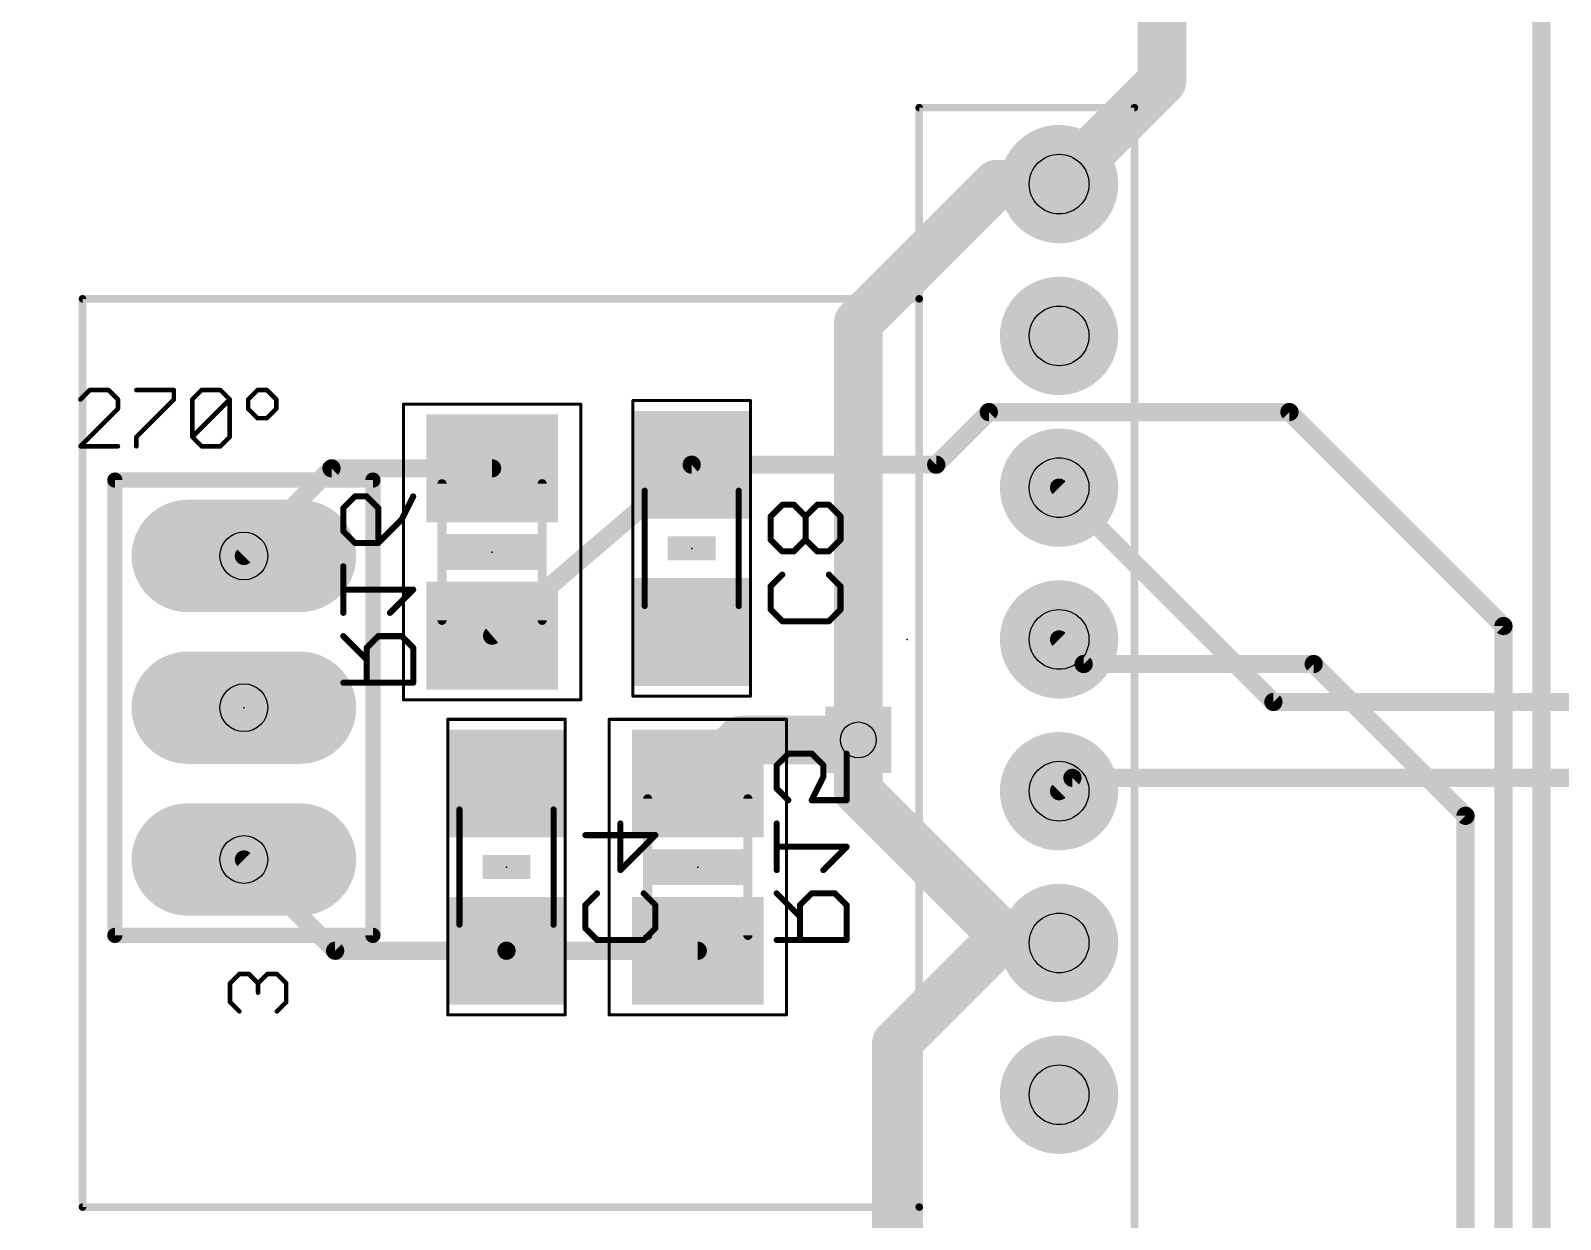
# Model space of a CAD drawing. Extents: x 4 to 288, y -28 to 191.
# Drawn here: x 38.22 to 63.82, y 92.31 to 112.2 of the extents above; entities that cross this region are included whole.
import ezdxf

# ---------------------------------------------------------------- set-up
doc = ezdxf.new("R2010")
doc.units = 0
doc.header["$MEASUREMENT"] = 0
doc.layers.get('0').update_dxf_attribs({"linetype": 'CONTINUOUS'})
for name, color, linetype in [('1', 22, 'CONTINUOUS'), ('16', 175, 'CONTINUOUS'), ('17', 82, 'CONTINUOUS'), ('18', 82, 'CONTINUOUS'), ('20', 7, 'CONTINUOUS'), ('21', 2, 'CONTINUOUS'), ('23', 7, 'CONTINUOUS'), ('24', 7, 'CONTINUOUS'), ('25', 2, 'CONTINUOUS'), ('26', 3, 'CONTINUOUS'), ('29', 253, 'CONTINUOUS'), ('30', 253, 'CONTINUOUS'), ('32', 253, 'CONTINUOUS'), ('36', 253, 'CONTINUOUS'), ('40', 175, 'CONTINUOUS'), ('44', 253, 'CONTINUOUS'), ('52', 253, 'CONTINUOUS')]:
    doc.layers.add(name, color=color, linetype=linetype)

# ---------------------------------------------------------------- blocks, each defined once
blk = doc.blocks.new('LONGP100')
at = {"const_width": 1}
blk.add_lwpolyline([(-0.5, 0), (0.5, 0)], dxfattribs=at)
at = {"const_width": 0.5}
for points in [[(-0.5, 0.25, 1), (-0.5, -0.25)], [(0.5, -0.25, 1), (0.5, 0.25)]]:
    blk.add_lwpolyline(points, format="xyb", dxfattribs=at)
blk = doc.blocks.new('RECT')
blk.add_solid([(-0.5, -0.5), (0.5, -0.5), (-0.5, 0.5), (0.5, 0.5)])
blk = doc.blocks.new('ROUNDP')
at = {"const_width": 0.5}
blk.add_lwpolyline([(0, -0.25, 1), (0, 0.25, 1), (0, -0.25)], format="xyb", dxfattribs=at)
blk = doc.blocks.new('SQUAREV')
blk.add_solid([(-0.5, -0.5), (0.5, -0.5), (-0.5, 0.5), (0.5, 0.5)])

msp = doc.modelspace()

# ---------------------------------------------------------------- linework, layer by layer
at = {"layer": '1'}
for points, const_width in [([(54.3865, 109.6315), (52.07, 107.315)], 0.8128), ([(55.4291, 109.6315), (54.3865, 109.6315)], 0.8128), ([(52.07, 107.315), (52.07, 100.33)], 0.8128), ([(55.4291, 104.5515), (59.0156, 100.965)], 0.3048), ([(59.0156, 100.965), (68.58, 100.965)], 0.3048), ([(52.07, 100.33), (52.07, 99.4715)], 0.8128), ([(52.07, 99.4715), (54.61, 96.9315)], 0.8128), ([(55.4291, 99.4715), (55.6527, 99.695)], 0.3048), ([(55.6527, 99.695), (66.675, 99.695)], 0.3048), ([(54.3865, 96.9315), (52.705, 95.25)], 0.8128), ([(54.61, 96.9315), (54.3865, 96.9315)], 0.8128), ([(55.4291, 96.9315), (54.61, 96.9315)], 0.8128), ([(52.705, 95.25), (52.705, 88.0956)], 0.8128)]:
    msp.add_lwpolyline(points, dxfattribs=dict(at, const_width=const_width))
for points, const_width in [([(54.3865, 109.8347, 1), (54.3865, 109.4283)], 0.4064), ([(54.5302, 109.4878, 1), (54.2428, 109.7752)], 0.4064), ([(55.4291, 109.4283, 1), (55.4291, 109.8347)], 0.4064), ([(52.2732, 107.315, 1), (51.8668, 107.315)], 0.4064), ([(51.9263, 107.4587, 1), (52.2137, 107.1713)], 0.4064), ([(55.483, 104.6054, 1), (55.3753, 104.4976)], 0.1524), ([(59.0156, 101.0412, 1), (59.0156, 100.8888)], 0.1524), ([(58.9617, 100.9111, 1), (59.0695, 101.0189)], 0.1524), ([(52.2732, 100.33, 1), (51.8668, 100.33)], 0.4064), ([(51.8668, 100.33, 1), (52.2732, 100.33)], 0.4064), ([(52.2137, 99.6152, 1), (51.9263, 99.3278)], 0.4064), ([(55.6527, 99.7712, 1), (55.6527, 99.6188)], 0.1524), ([(55.7066, 99.6411, 1), (55.5988, 99.7489)], 0.1524), ([(51.8668, 99.4715, 1), (52.2732, 99.4715)], 0.4064), ([(55.3753, 99.5254, 1), (55.483, 99.4176)], 0.1524), ([(54.3865, 97.1347, 1), (54.3865, 96.7283)], 0.4064), ([(54.5302, 96.7878, 1), (54.2428, 97.0752)], 0.4064), ([(54.61, 97.1347, 1), (54.61, 96.7283)], 0.4064), ([(54.4663, 96.7878, 1), (54.7537, 97.0752)], 0.4064), ([(54.61, 96.7283, 1), (54.61, 97.1347)], 0.4064), ([(55.4291, 96.7283, 1), (55.4291, 97.1347)], 0.4064), ([(52.9082, 95.25, 1), (52.5018, 95.25)], 0.4064), ([(52.5613, 95.3937, 1), (52.8487, 95.1063)], 0.4064)]:
    msp.add_lwpolyline(points, format="xyb", dxfattribs=dict(at, const_width=const_width))
at = {"layer": '16'}
for points, const_width in [([(57.15, 118.11), (57.15, 111.3523)], 0.8128), ([(63.5, 69.85), (63.5, 114.935)], 0.3048), ([(57.15, 111.3523), (55.4291, 109.6315)], 0.8128), ([(53.3735, 104.9355), (54.2544, 105.8164)], 0.3048), ([(54.2544, 105.8164), (59.2836, 105.8164)], 0.3048), ([(59.2836, 105.8164), (62.865, 102.235)], 0.3048), ([(41.7893, 103.4085), (43.2554, 104.8745)], 0.3048), ([(43.2554, 104.8745), (45.9423, 104.8745)], 0.3048), ([(45.9423, 102.0745), (49.2824, 104.9355)], 0.3048), ([(49.2824, 104.9355), (53.3735, 104.9355)], 0.3048), ([(55.8406, 101.6), (55.4291, 102.0115)], 0.3048), ([(62.865, 102.235), (62.865, 69.215)], 0.3048), ([(59.69, 101.6), (55.8406, 101.6)], 0.3048), ([(62.23, 99.06), (59.69, 101.6)], 0.3048), ([(50.1125, 100.33), (49.384, 99.6015)], 0.8128), ([(52.07, 100.33), (50.1125, 100.33)], 0.8128), ([(62.23, 68.58), (62.23, 99.06)], 0.3048), ([(41.7893, 98.3285), (43.3163, 96.8015)], 0.3048), ([(43.3163, 96.8015), (46.1836, 96.8015)], 0.3048), ([(46.1836, 96.8015), (49.384, 96.8015)], 0.3048)]:
    msp.add_lwpolyline(points, dxfattribs=dict(at, const_width=const_width))
for points, const_width in [([(57.2937, 111.2086, 1), (57.0063, 111.496)], 0.4064), ([(56.9468, 111.3523, 1), (57.3532, 111.3523)], 0.4064), ([(55.2855, 109.7752, 1), (55.5728, 109.4878)], 0.4064), ([(54.2544, 105.8926, 1), (54.2544, 105.7402)], 0.1524), ([(54.3083, 105.7625, 1), (54.2005, 105.8703)], 0.1524), ([(59.3375, 105.8703, 1), (59.2297, 105.7625)], 0.1524), ([(59.2836, 105.7402, 1), (59.2836, 105.8926)], 0.1524), ([(43.2554, 104.9507, 1), (43.2554, 104.7983)], 0.1524), ([(43.3093, 104.8206, 1), (43.2015, 104.9284)], 0.1524), ([(45.9423, 104.7983, 1), (45.9423, 104.9507)], 0.1524), ([(49.2824, 105.0117, 1), (49.2824, 104.8593)], 0.1524), ([(49.3319, 104.8776, 1), (49.2328, 104.9934)], 0.1524), ([(53.3196, 104.9894, 1), (53.4274, 104.8816)], 0.1524), ([(53.3735, 104.8593, 1), (53.3735, 105.0117)], 0.1524), ([(41.7355, 103.4624, 1), (41.8432, 103.3546)], 0.1524), ([(45.8927, 102.1324, 1), (45.9918, 102.0166)], 0.1524), ([(55.483, 102.0654, 1), (55.3753, 101.9576)], 0.1524), ([(62.9412, 102.235, 1), (62.7888, 102.235)], 0.1524), ([(62.8111, 102.1811, 1), (62.9189, 102.2889)], 0.1524), ([(55.8406, 101.6762, 1), (55.8406, 101.5238)], 0.1524), ([(55.7867, 101.5461, 1), (55.8945, 101.6539)], 0.1524), ([(59.7439, 101.6539, 1), (59.6361, 101.5461)], 0.1524), ([(59.69, 101.5238, 1), (59.69, 101.6762)], 0.1524), ([(50.1125, 100.5332, 1), (50.1125, 100.1268)], 0.4064), ([(50.2562, 100.1863, 1), (49.9688, 100.4737)], 0.4064), ([(52.07, 100.1268, 1), (52.07, 100.5332)], 0.4064), ([(49.2403, 99.7452, 1), (49.5276, 99.4578)], 0.4064), ([(62.3062, 99.06, 1), (62.1538, 99.06)], 0.1524), ([(62.1761, 99.0061, 1), (62.2839, 99.1139)], 0.1524), ([(41.8432, 98.3824, 1), (41.7355, 98.2746)], 0.1524), ([(43.3163, 96.8777, 1), (43.3163, 96.7253)], 0.1524), ([(43.2625, 96.7476, 1), (43.3702, 96.8554)], 0.1524), ([(46.1836, 96.8777, 1), (46.1836, 96.7253)], 0.1524), ([(46.1836, 96.7253, 1), (46.1836, 96.8777)], 0.1524), ([(49.384, 96.7253, 1), (49.384, 96.8777)], 0.1524)]:
    msp.add_lwpolyline(points, format="xyb", dxfattribs=dict(at, const_width=const_width))
at = {"layer": '20', "const_width": 0.0254}
msp.add_lwpolyline([(71.1264, 186.0347, 2.9429), (202.1142, 186.0347)], format="xyb", dxfattribs=at)
at = {"layer": '21'}
for points, const_width in [([(53.1209, 110.9115, 1), (53.0574, 110.9115)], 0.0635), ([(53.0892, 110.9432, 1), (53.0892, 110.8797)], 0.0635), ([(56.7209, 110.9115, 1), (56.6574, 110.9115)], 0.0635), ([(56.6892, 110.8797, 1), (56.6892, 110.9432)], 0.0635), ([(39.1209, 107.7115, 1), (39.0574, 107.7115)], 0.0635), ([(39.0892, 107.7432, 1), (39.0892, 107.6797)], 0.0635), ([(53.1209, 107.7115, 1), (53.0574, 107.7115)], 0.0635), ([(53.0892, 107.6797, 1), (53.0892, 107.7432)], 0.0635), ([(53.0574, 107.7115, 1), (53.1209, 107.7115)], 0.0635), ([(39.6303, 104.742, 1), (39.6303, 104.615)], 0.127), ([(39.6938, 104.6785, 1), (39.5669, 104.6785)], 0.127), ([(44.0119, 104.6785, 1), (43.8849, 104.6785)], 0.127), ([(43.9484, 104.615, 1), (43.9484, 104.742)], 0.127), ([(39.6303, 97.122, 1), (39.6303, 96.995)], 0.127), ([(39.5669, 97.0585, 1), (39.6938, 97.0585)], 0.127), ([(43.8849, 97.0585, 1), (44.0119, 97.0585)], 0.127), ([(43.9484, 96.995, 1), (43.9484, 97.122)], 0.127), ([(41.5759, 96.257, 1), (41.5378, 96.257)], 0.0381), ([(41.5434, 96.2705, 1), (41.5704, 96.2435)], 0.0381), ([(41.7137, 96.4328, 1), (41.7137, 96.3947)], 0.0381), ([(41.7271, 96.4003, 1), (41.7002, 96.4272)], 0.0381), ([(41.8839, 96.4272, 1), (41.857, 96.4003)], 0.0381), ([(41.8704, 96.3947, 1), (41.8704, 96.4328)], 0.0381), ([(42.0137, 96.2705, 1), (42.0407, 96.2435)], 0.0381), ([(42.0463, 96.257, 1), (42.0082, 96.257)], 0.0381), ([(42.0137, 96.2435, 1), (42.0407, 96.2705)], 0.0381), ([(42.184, 96.4328, 1), (42.184, 96.3947)], 0.0381), ([(42.1974, 96.4003, 1), (42.1705, 96.4272)], 0.0381), ([(42.3542, 96.4272, 1), (42.3273, 96.4003)], 0.0381), ([(42.3407, 96.3947, 1), (42.3407, 96.4328)], 0.0381), ([(42.5166, 96.257, 1), (42.4785, 96.257)], 0.0381), ([(42.484, 96.2435, 1), (42.511, 96.2705)], 0.0381), ([(42.0082, 96.1002, 1), (42.0463, 96.1002)], 0.0381), ([(41.5704, 95.9569, 1), (41.5434, 95.93)], 0.0381), ([(41.5378, 95.9435, 1), (41.5759, 95.9435)], 0.0381), ([(41.7002, 95.7732, 1), (41.7271, 95.8002)], 0.0381), ([(42.3273, 95.8002, 1), (42.3542, 95.7732)], 0.0381), ([(42.4785, 95.9435, 1), (42.5166, 95.9435)], 0.0381), ([(42.511, 95.93, 1), (42.484, 95.9569)], 0.0381), ([(39.0574, 92.5115, 1), (39.1209, 92.5115)], 0.0635), ([(39.0892, 92.5432, 1), (39.0892, 92.4797)], 0.0635), ([(53.1209, 92.5115, 1), (53.0574, 92.5115)], 0.0635), ([(53.0574, 92.5115, 1), (53.1209, 92.5115)], 0.0635), ([(53.0892, 92.4797, 1), (53.0892, 92.5432)], 0.0635)]:
    msp.add_lwpolyline(points, format="xyb", dxfattribs=dict(at, const_width=const_width))
for points, const_width in [([(53.0892, 107.7115), (53.0892, 110.9115)], 0.127), ([(53.0892, 110.9115), (56.6892, 110.9115)], 0.127), ([(56.6892, 110.9115), (56.6892, 89.3115)], 0.127), ([(39.0892, 92.5115), (39.0892, 107.7115)], 0.127), ([(39.0892, 107.7115), (53.0892, 107.7115)], 0.127), ([(53.0892, 92.5115), (53.0892, 107.7115)], 0.127), ([(39.6303, 104.6785), (43.9484, 104.6785)], 0.254), ([(39.6303, 104.6785), (39.6303, 97.0585)], 0.254), ([(43.9484, 104.6785), (43.9484, 97.0585)], 0.254), ([(39.6303, 97.0585), (43.9484, 97.0585)], 0.254), ([(41.5569, 96.257), (41.7137, 96.4138)], 0.0762), ([(41.5569, 95.9435), (41.5569, 96.257)], 0.0762), ([(41.7137, 96.4138), (41.8704, 96.4138)], 0.0762), ([(41.8704, 96.4138), (42.0272, 96.257)], 0.0762), ([(42.0272, 96.257), (42.184, 96.4138)], 0.0762), ([(42.0272, 96.257), (42.0272, 96.1002)], 0.0762), ([(42.184, 96.4138), (42.3407, 96.4138)], 0.0762), ([(42.3407, 96.4138), (42.4975, 96.257)], 0.0762), ([(42.4975, 96.257), (42.4975, 95.9435)], 0.0762), ([(41.7137, 95.7867), (41.5569, 95.9435)], 0.0762), ([(42.4975, 95.9435), (42.3407, 95.7867)], 0.0762), ([(53.0892, 92.5115), (39.0892, 92.5115)], 0.127), ([(53.0892, 89.3115), (53.0892, 92.5115)], 0.127)]:
    msp.add_lwpolyline(points, dxfattribs=dict(at, const_width=const_width))
at = {"layer": '23'}
for p in [(52.8892, 102.0115), (41.7893, 100.8685)]:
    msp.add_point(p, dxfattribs=at)
at = {"layer": '24'}
for p in [(45.9423, 103.4745), (49.2824, 103.5355), (46.1836, 98.2015), (49.384, 98.2015)]:
    msp.add_point(p, dxfattribs=at)
at = {"layer": '25', "const_width": 0.0762}
for points in [[(39.2113, 106.1848), (39.0545, 106.028)], [(39.5248, 106.1848), (39.2113, 106.1848)], [(39.6816, 106.028), (39.5248, 106.1848)], [(39.6816, 105.8712), (39.6816, 106.028)], [(39.99, 106.1848), (40.6171, 106.1848)], [(40.6171, 106.028), (39.99, 105.4009)], [(40.6171, 106.1848), (40.6171, 106.028)], [(40.9255, 106.028), (41.0823, 106.1848)], [(40.9255, 105.4009), (40.9255, 106.028)], [(40.9255, 105.4009), (41.5526, 106.028)], [(41.0823, 106.1848), (41.3958, 106.1848)], [(41.3958, 106.1848), (41.5526, 106.028)], [(41.5526, 106.028), (41.5526, 105.4009)], [(41.861, 106.028), (42.0178, 106.1848)], [(41.861, 105.8712), (41.861, 106.028)], [(42.0178, 106.1848), (42.1746, 106.1848)], [(42.1746, 106.1848), (42.3313, 106.028)], [(42.3313, 106.028), (42.3313, 105.8712)], [(39.0545, 105.2442), (39.6816, 105.8712)], [(42.0178, 105.7144), (41.861, 105.8712)], [(42.1746, 105.7144), (42.0178, 105.7144)], [(42.3313, 105.8712), (42.1746, 105.7144)], [(39.6816, 105.2442), (39.0545, 105.2442)], [(39.99, 105.4009), (39.99, 105.2442)], [(41.0823, 105.2442), (40.9255, 105.4009)], [(41.3958, 105.2442), (41.0823, 105.2442)], [(41.5526, 105.4009), (41.3958, 105.2442)]]:
    msp.add_lwpolyline(points, dxfattribs=at)
at = {"layer": '25', "const_width": 0.0381}
for points in [[(39.041, 106.0415, 1), (39.068, 106.0145)], [(39.2113, 106.2038, 1), (39.2113, 106.1657)], [(39.2247, 106.1713, 1), (39.1978, 106.1982)], [(39.5383, 106.1982, 1), (39.5113, 106.1713)], [(39.5248, 106.1657, 1), (39.5248, 106.2038)], [(39.7006, 106.028, 1), (39.6625, 106.028)], [(39.6681, 106.0145, 1), (39.695, 106.0415)], [(39.99, 106.2038, 1), (39.99, 106.1657)], [(40.6361, 106.1848, 1), (40.598, 106.1848)], [(40.598, 106.028, 1), (40.6361, 106.028)], [(40.6305, 106.0145, 1), (40.6036, 106.0415)], [(40.6171, 106.1657, 1), (40.6171, 106.2038)], [(40.9446, 106.028, 1), (40.9065, 106.028)], [(40.9121, 106.0415, 1), (40.939, 106.0145)], [(41.0823, 106.2038, 1), (41.0823, 106.1657)], [(41.0958, 106.1713, 1), (41.0688, 106.1982)], [(41.4093, 106.1982, 1), (41.3824, 106.1713)], [(41.3958, 106.1657, 1), (41.3958, 106.2038)], [(41.5716, 106.028, 1), (41.5335, 106.028)], [(41.5661, 106.0145, 1), (41.5391, 106.0415)], [(41.5391, 106.0145, 1), (41.5661, 106.0415)], [(41.8476, 106.0415, 1), (41.8745, 106.0145)], [(41.8801, 106.028, 1), (41.842, 106.028)], [(42.0178, 106.2038, 1), (42.0178, 106.1657)], [(42.0313, 106.1713, 1), (42.0043, 106.1982)], [(42.188, 106.1982, 1), (42.1611, 106.1713)], [(42.1746, 106.1657, 1), (42.1746, 106.2038)], [(42.3504, 106.028, 1), (42.3123, 106.028)], [(42.3179, 106.0145, 1), (42.3448, 106.0415)], [(39.6625, 105.8712, 1), (39.7006, 105.8712)], [(39.695, 105.8577, 1), (39.6681, 105.8847)], [(41.8745, 105.8847, 1), (41.8476, 105.8577)], [(41.842, 105.8712, 1), (41.8801, 105.8712)], [(42.0178, 105.7335, 1), (42.0178, 105.6954)], [(42.0043, 105.701, 1), (42.0313, 105.7279)], [(42.1611, 105.7279, 1), (42.188, 105.701)], [(42.1746, 105.6954, 1), (42.1746, 105.7335)], [(42.3123, 105.8712, 1), (42.3504, 105.8712)], [(42.3448, 105.8577, 1), (42.3179, 105.8847)], [(39.0545, 105.2632, 1), (39.0545, 105.2251)], [(39.041, 105.2576, 1), (39.068, 105.2307)], [(39.6816, 105.2251, 1), (39.6816, 105.2632)], [(40.0091, 105.4009, 1), (39.971, 105.4009)], [(39.9765, 105.4144, 1), (40.0035, 105.3874)], [(39.971, 105.2442, 1), (40.0091, 105.2442)], [(40.939, 105.4144, 1), (40.9121, 105.3874)], [(40.9121, 105.4144, 1), (40.939, 105.3874)], [(40.9065, 105.4009, 1), (40.9446, 105.4009)], [(41.0823, 105.2632, 1), (41.0823, 105.2251)], [(41.0688, 105.2307, 1), (41.0958, 105.2576)], [(41.3824, 105.2576, 1), (41.4093, 105.2307)], [(41.3958, 105.2251, 1), (41.3958, 105.2632)], [(41.5335, 105.4009, 1), (41.5716, 105.4009)], [(41.5661, 105.3874, 1), (41.5391, 105.4144)]]:
    msp.add_lwpolyline(points, format="xyb", dxfattribs=at)
at = {"layer": '26', "const_width": 0.1016}
for points in [[(43.4531, 104.2106), (43.6479, 104.4055)], [(43.6479, 104.4055), (43.8428, 104.4055)], [(43.8428, 104.4055), (44.0377, 104.2106)], [(44.6224, 104.4055), (44.4275, 104.0157)], [(43.4531, 103.8208), (43.4531, 104.2106)], [(44.0377, 104.2106), (44.0377, 103.6259)], [(50.798, 104.2653), (50.6031, 104.0704)], [(50.9929, 104.2653), (50.798, 104.2653)], [(51.1878, 104.0704), (50.9929, 104.2653)], [(51.3827, 104.2653), (51.1878, 104.0704)], [(51.5776, 104.2653), (51.3827, 104.2653)], [(51.7725, 104.0704), (51.5776, 104.2653)], [(44.4275, 104.0157), (44.0377, 103.6259)], [(50.6031, 104.0704), (50.6031, 103.6806)], [(51.1878, 103.6806), (51.1878, 104.0704)], [(51.7725, 103.6806), (51.7725, 104.0704)], [(43.6479, 103.6259), (43.4531, 103.8208)], [(44.0377, 103.6259), (43.6479, 103.6259)], [(50.6031, 103.6806), (50.798, 103.4857)], [(50.9929, 103.4857), (51.1878, 103.6806)], [(51.1878, 103.6806), (51.3827, 103.4857)], [(51.5776, 103.4857), (51.7725, 103.6806)], [(50.798, 103.4857), (50.9929, 103.4857)], [(51.3827, 103.4857), (51.5776, 103.4857)], [(43.4531, 102.4565), (43.4531, 103.2361)], [(50.6031, 102.901), (50.798, 103.0959)], [(50.6031, 102.5112), (50.6031, 102.901)], [(51.5776, 103.0959), (51.7725, 102.901)], [(51.7725, 102.901), (51.7725, 102.5112)], [(44.6224, 102.8463), (43.4531, 102.8463)], [(44.2326, 102.4565), (44.6224, 102.8463)], [(50.798, 102.3163), (50.6031, 102.5112)], [(51.7725, 102.5112), (51.5776, 102.3163)], [(51.5776, 102.3163), (50.798, 102.3163)], [(43.8428, 101.6769), (43.4531, 102.0667)], [(44.0377, 102.0667), (43.8428, 101.8718)], [(43.8428, 101.8718), (43.8428, 101.2871)], [(44.4275, 102.0667), (44.0377, 102.0667)], [(44.6224, 101.8718), (44.4275, 102.0667)], [(44.6224, 101.2871), (44.6224, 101.8718)], [(43.4531, 101.2871), (44.6224, 101.2871)], [(50.8996, 100.1007), (50.7048, 99.9058)], [(51.2894, 100.1007), (50.8996, 100.1007)], [(51.4843, 99.9058), (51.2894, 100.1007)], [(51.8741, 100.1007), (51.8741, 99.3211)], [(50.7048, 99.9058), (50.7048, 99.516)], [(51.4843, 99.7109), (51.4843, 99.9058)], [(51.2894, 99.3211), (51.4843, 99.7109)], [(50.7048, 99.516), (50.8996, 99.3211)], [(51.8741, 99.3211), (51.2894, 99.3211)], [(48.089, 98.1517), (48.089, 98.9313)], [(50.7048, 98.1517), (50.7048, 98.9313)], [(47.5044, 98.7364), (48.6737, 98.7364)], [(48.6737, 98.7364), (48.089, 98.1517)], [(51.8741, 98.5415), (50.7048, 98.5415)], [(51.4843, 98.1517), (51.8741, 98.5415)], [(47.5044, 97.567), (47.6992, 97.7619)], [(48.4788, 97.7619), (48.6737, 97.567)], [(51.0945, 97.3721), (50.7048, 97.7619)], [(51.2894, 97.7619), (51.0945, 97.567)], [(51.6792, 97.7619), (51.2894, 97.7619)], [(51.8741, 97.567), (51.6792, 97.7619)], [(47.5044, 97.1772), (47.5044, 97.567)], [(48.6737, 97.567), (48.6737, 97.1772)], [(51.0945, 97.567), (51.0945, 96.9823)], [(51.8741, 96.9823), (51.8741, 97.567)], [(47.6992, 96.9823), (47.5044, 97.1772)], [(48.4788, 96.9823), (47.6992, 96.9823)], [(48.6737, 97.1772), (48.4788, 96.9823)], [(50.7048, 96.9823), (51.8741, 96.9823)]]:
    msp.add_lwpolyline(points, dxfattribs=at)
at = {"layer": '26', "const_width": 0.0508}
for points in [[(43.6479, 104.4309, 1), (43.6479, 104.3801)], [(43.6659, 104.3876, 1), (43.63, 104.4235)], [(43.8608, 104.4235, 1), (43.8249, 104.3876)], [(43.8428, 104.3801, 1), (43.8428, 104.4309)], [(44.6452, 104.3942, 1), (44.5997, 104.4169)], [(43.4785, 104.2106, 1), (43.4277, 104.2106)], [(43.4351, 104.2286, 1), (43.471, 104.1927)], [(44.0631, 104.2106, 1), (44.0123, 104.2106)], [(44.0198, 104.1927, 1), (44.0557, 104.2286)], [(50.798, 104.2907, 1), (50.798, 104.2399)], [(50.816, 104.2473, 1), (50.7801, 104.2832)], [(51.0109, 104.2832, 1), (50.975, 104.2473)], [(50.9929, 104.2399, 1), (50.9929, 104.2907)], [(51.3827, 104.2907, 1), (51.3827, 104.2399)], [(51.4007, 104.2473, 1), (51.3648, 104.2832)], [(51.5956, 104.2832, 1), (51.5597, 104.2473)], [(51.5776, 104.2399, 1), (51.5776, 104.2907)], [(44.4048, 104.0271, 1), (44.4503, 104.0044)], [(44.4455, 103.9978, 1), (44.4096, 104.0337)], [(50.6285, 104.0704, 1), (50.5778, 104.0704)], [(50.5852, 104.0883, 1), (50.6211, 104.0524)], [(51.2132, 104.0704, 1), (51.1624, 104.0704)], [(51.1699, 104.0883, 1), (51.2058, 104.0524)], [(51.1699, 104.0524, 1), (51.2058, 104.0883)], [(51.7979, 104.0704, 1), (51.7471, 104.0704)], [(51.7546, 104.0524, 1), (51.7905, 104.0883)], [(43.471, 103.8388, 1), (43.4351, 103.8029)], [(43.4277, 103.8208, 1), (43.4785, 103.8208)], [(43.6479, 103.6513, 1), (43.6479, 103.6005)], [(43.63, 103.608, 1), (43.6659, 103.6439)], [(44.0198, 103.6439, 1), (44.0557, 103.608)], [(44.0377, 103.6005, 1), (44.0377, 103.6513)], [(50.6211, 103.6985, 1), (50.5852, 103.6626)], [(50.5778, 103.6806, 1), (50.6285, 103.6806)], [(51.1624, 103.6806, 1), (51.2132, 103.6806)], [(51.2058, 103.6985, 1), (51.1699, 103.6626)], [(51.2058, 103.6626, 1), (51.1699, 103.6985)], [(51.7471, 103.6806, 1), (51.7979, 103.6806)], [(51.7905, 103.6626, 1), (51.7546, 103.6985)], [(44.0123, 103.6259, 1), (44.0631, 103.6259)], [(50.798, 103.5111, 1), (50.798, 103.4603)], [(50.7801, 103.4677, 1), (50.816, 103.5036)], [(50.975, 103.5036, 1), (51.0109, 103.4677)], [(50.9929, 103.4603, 1), (50.9929, 103.5111)], [(51.3827, 103.5111, 1), (51.3827, 103.4603)], [(51.3648, 103.4677, 1), (51.4007, 103.5036)], [(51.5597, 103.5036, 1), (51.5956, 103.4677)], [(51.5776, 103.4603, 1), (51.5776, 103.5111)], [(43.4785, 103.2361, 1), (43.4277, 103.2361)], [(50.6285, 102.901, 1), (50.5778, 102.901)], [(50.5852, 102.9189, 1), (50.6211, 102.883)], [(50.816, 103.0779, 1), (50.7801, 103.1138)], [(51.5956, 103.1138, 1), (51.5597, 103.0779)], [(51.7979, 102.901, 1), (51.7471, 102.901)], [(51.7546, 102.883, 1), (51.7905, 102.9189)], [(43.4531, 102.8717, 1), (43.4531, 102.8209)], [(44.6404, 102.8284, 1), (44.6045, 102.8643)], [(44.6224, 102.8209, 1), (44.6224, 102.8717)], [(43.4277, 102.4565, 1), (43.4785, 102.4565)], [(44.2147, 102.4745, 1), (44.2506, 102.4386)], [(50.6211, 102.5291, 1), (50.5852, 102.4932)], [(50.5778, 102.5112, 1), (50.6285, 102.5112)], [(51.7471, 102.5112, 1), (51.7979, 102.5112)], [(51.7905, 102.4932, 1), (51.7546, 102.5291)], [(50.798, 102.3417, 1), (50.798, 102.2909)], [(50.7801, 102.2983, 1), (50.816, 102.3342)], [(51.5597, 102.3342, 1), (51.5956, 102.2983)], [(51.5776, 102.2909, 1), (51.5776, 102.3417)], [(43.471, 102.0847, 1), (43.4351, 102.0488)], [(43.8682, 101.8718, 1), (43.8174, 101.8718)], [(43.8249, 101.8898, 1), (43.8608, 101.8539)], [(44.0377, 102.0921, 1), (44.0377, 102.0413)], [(44.0557, 102.0488, 1), (44.0198, 102.0847)], [(44.4455, 102.0847, 1), (44.4096, 102.0488)], [(44.4275, 102.0413, 1), (44.4275, 102.0921)], [(44.6478, 101.8718, 1), (44.597, 101.8718)], [(44.6045, 101.8539, 1), (44.6404, 101.8898)], [(43.8249, 101.659, 1), (43.8608, 101.6949)], [(43.4531, 101.3125, 1), (43.4531, 101.2617)], [(43.8174, 101.2871, 1), (43.8682, 101.2871)], [(44.597, 101.2871, 1), (44.6478, 101.2871)], [(44.6224, 101.2617, 1), (44.6224, 101.3125)], [(50.8996, 100.1261, 1), (50.8996, 100.0753)], [(50.9176, 100.0827, 1), (50.8817, 100.1186)], [(51.3074, 100.1186, 1), (51.2715, 100.0827)], [(51.2894, 100.0753, 1), (51.2894, 100.1261)], [(51.8995, 100.1007, 1), (51.8487, 100.1007)], [(50.7302, 99.9058, 1), (50.6794, 99.9058)], [(50.6868, 99.9237, 1), (50.7227, 99.8878)], [(51.5097, 99.9058, 1), (51.4589, 99.9058)], [(51.4664, 99.8878, 1), (51.5023, 99.9237)], [(51.4589, 99.7109, 1), (51.5097, 99.7109)], [(51.5071, 99.6995, 1), (51.4616, 99.7222)], [(50.7227, 99.5339, 1), (50.6868, 99.498)], [(50.6794, 99.516, 1), (50.7302, 99.516)], [(50.8817, 99.3031, 1), (50.9176, 99.339)], [(51.2894, 99.3465, 1), (51.2894, 99.2957)], [(51.2667, 99.3324, 1), (51.3122, 99.3097)], [(51.8487, 99.3211, 1), (51.8995, 99.3211)], [(51.8741, 99.2957, 1), (51.8741, 99.3465)], [(48.1144, 98.9313, 1), (48.0636, 98.9313)], [(50.7302, 98.9313, 1), (50.6794, 98.9313)], [(47.5044, 98.7618, 1), (47.5044, 98.711)], [(48.6917, 98.7184, 1), (48.6558, 98.7543)], [(48.6737, 98.711, 1), (48.6737, 98.7618)], [(50.7048, 98.5669, 1), (50.7048, 98.5161)], [(51.8921, 98.5235, 1), (51.8562, 98.5594)], [(51.8741, 98.5161, 1), (51.8741, 98.5669)], [(48.0636, 98.1517, 1), (48.1144, 98.1517)], [(48.0711, 98.1696, 1), (48.107, 98.1337)], [(50.6794, 98.1517, 1), (50.7302, 98.1517)], [(51.4664, 98.1696, 1), (51.5023, 98.1337)], [(47.7172, 97.7439, 1), (47.6813, 97.7798)], [(48.4968, 97.7798, 1), (48.4609, 97.7439)], [(50.7227, 97.7798, 1), (50.6868, 97.7439)], [(51.2894, 97.7873, 1), (51.2894, 97.7365)], [(51.3074, 97.7439, 1), (51.2715, 97.7798)], [(51.6972, 97.7798, 1), (51.6613, 97.7439)], [(51.6792, 97.7365, 1), (51.6792, 97.7873)], [(47.5297, 97.567, 1), (47.479, 97.567)], [(47.4864, 97.5849, 1), (47.5223, 97.549)], [(48.6991, 97.567, 1), (48.6483, 97.567)], [(48.6558, 97.549, 1), (48.6917, 97.5849)], [(51.1199, 97.567, 1), (51.0691, 97.567)], [(51.0766, 97.5849, 1), (51.1125, 97.549)], [(51.8995, 97.567, 1), (51.8487, 97.567)], [(51.8562, 97.549, 1), (51.8921, 97.5849)], [(51.0766, 97.3541, 1), (51.1125, 97.39)], [(47.5223, 97.1951, 1), (47.4864, 97.1592)], [(47.479, 97.1772, 1), (47.5297, 97.1772)], [(47.6992, 97.0077, 1), (47.6992, 96.9569)], [(47.6813, 96.9643, 1), (47.7172, 97.0002)], [(48.4609, 97.0002, 1), (48.4968, 96.9643)], [(48.4788, 96.9569, 1), (48.4788, 97.0077)], [(48.6483, 97.1772, 1), (48.6991, 97.1772)], [(48.6917, 97.1592, 1), (48.6558, 97.1951)], [(50.7048, 97.0077, 1), (50.7048, 96.9569)], [(51.8741, 96.9569, 1), (51.8741, 97.0077)], [(51.0691, 96.9823, 1), (51.1199, 96.9823)], [(51.8487, 96.9823, 1), (51.8995, 96.9823)]]:
    msp.add_lwpolyline(points, format="xyb", dxfattribs=at)
at = {"layer": '40', "const_width": 0.0508}
for points in [[(44.4593, 105.9475), (44.4593, 101.0015)], [(47.4253, 105.9475), (44.4593, 105.9475)], [(47.4253, 101.0015), (47.4253, 105.9475)], [(48.2994, 106.0085), (48.2994, 101.0625)], [(50.2654, 106.0085), (48.2994, 106.0085)], [(50.2654, 101.0625), (50.2654, 106.0085)], [(44.4593, 101.0015), (47.4253, 101.0015)], [(48.2994, 101.0625), (50.2654, 101.0625)], [(45.2005, 100.6745), (45.2005, 95.7285)], [(47.1666, 100.6745), (45.2005, 100.6745)], [(47.1666, 95.7285), (47.1666, 100.6745)], [(47.901, 100.6745), (47.901, 95.7285)], [(50.867, 100.6745), (47.901, 100.6745)], [(50.867, 95.7285), (50.867, 100.6745)], [(45.2005, 95.7285), (47.1666, 95.7285)], [(47.901, 95.7285), (50.867, 95.7285)]]:
    msp.add_lwpolyline(points, dxfattribs=at)
at = {"layer": '40', "const_width": 0.0254}
for points in [[(44.472, 105.9475, 1), (44.4466, 105.9475)], [(44.4593, 105.9602, 1), (44.4593, 105.9348)], [(47.438, 105.9475, 1), (47.4126, 105.9475)], [(47.4253, 105.9348, 1), (47.4253, 105.9602)], [(48.3121, 106.0085, 1), (48.2867, 106.0085)], [(48.2994, 106.0212, 1), (48.2994, 105.9958)], [(50.2781, 106.0085, 1), (50.2527, 106.0085)], [(50.2654, 105.9958, 1), (50.2654, 106.0212)], [(44.4593, 101.0142, 1), (44.4593, 100.9888)], [(44.4466, 101.0015, 1), (44.472, 101.0015)], [(47.4126, 101.0015, 1), (47.438, 101.0015)], [(47.4253, 100.9888, 1), (47.4253, 101.0142)], [(48.2994, 101.0752, 1), (48.2994, 101.0498)], [(48.2867, 101.0625, 1), (48.3121, 101.0625)], [(50.2527, 101.0625, 1), (50.2781, 101.0625)], [(50.2654, 101.0498, 1), (50.2654, 101.0752)], [(45.2133, 100.6745, 1), (45.1878, 100.6745)], [(45.2005, 100.6872, 1), (45.2005, 100.6618)], [(47.1793, 100.6745, 1), (47.1538, 100.6745)], [(47.1666, 100.6618, 1), (47.1666, 100.6872)], [(47.9137, 100.6745, 1), (47.8882, 100.6745)], [(47.901, 100.6872, 1), (47.901, 100.6618)], [(50.8797, 100.6745, 1), (50.8543, 100.6745)], [(50.867, 100.6618, 1), (50.867, 100.6872)], [(45.2005, 95.7412, 1), (45.2005, 95.7158)], [(45.1878, 95.7285, 1), (45.2133, 95.7285)], [(47.1538, 95.7285, 1), (47.1793, 95.7285)], [(47.1666, 95.7158, 1), (47.1666, 95.7412)], [(47.8882, 95.7285, 1), (47.9137, 95.7285)], [(47.901, 95.7412, 1), (47.901, 95.7158)], [(50.8543, 95.7285, 1), (50.8797, 95.7285)], [(50.867, 95.7158, 1), (50.867, 95.7412)]]:
    msp.add_lwpolyline(points, format="xyb", dxfattribs=at)
at = {"layer": '44'}
for centre, radius in [((55.4291, 109.6315), 0.5), ((55.4291, 107.0915), 0.5), ((55.4291, 104.5515), 0.5), ((41.7893, 103.4085), 0.4), ((55.4291, 102.0115), 0.5), ((41.7893, 100.8685), 0.4), ((52.07, 100.33), 0.3), ((55.4291, 99.4715), 0.5), ((41.7893, 98.3285), 0.4), ((55.4291, 96.9315), 0.5), ((55.4291, 94.3915), 0.5)]:
    msp.add_circle(centre, radius, dxfattribs=at)
at = {"layer": '52'}
for points, const_width in [([(45.1041, 102.3315), (45.1041, 104.6175)], 0.1524), ([(46.7805, 102.3315), (46.7805, 104.6175)], 0.1524), ([(48.4954, 102.5705), (48.4954, 104.5005)], 0.1016), ([(50.0694, 102.5705), (50.0694, 104.5005)], 0.1016), ([(48.5458, 99.3445), (48.5458, 97.0585)], 0.1524), ([(50.2221, 99.3445), (50.2221, 97.0585)], 0.1524), ([(45.3966, 97.2365), (45.3966, 99.1665)], 0.1016), ([(46.9706, 97.2365), (46.9706, 99.1665)], 0.1016)]:
    msp.add_lwpolyline(points, dxfattribs=dict(at, const_width=const_width))
for points, const_width in [([(45.1422, 104.6175, 1), (45.066, 104.6175)], 0.0762), ([(46.8186, 104.6175, 1), (46.7424, 104.6175)], 0.0762), ([(48.5207, 104.5005, 1), (48.47, 104.5005)], 0.0508), ([(50.0947, 104.5005, 1), (50.044, 104.5005)], 0.0508), ([(48.47, 102.5705, 1), (48.5207, 102.5705)], 0.0508), ([(50.044, 102.5705, 1), (50.0947, 102.5705)], 0.0508), ([(45.066, 102.3315, 1), (45.1422, 102.3315)], 0.0762), ([(46.7424, 102.3315, 1), (46.8186, 102.3315)], 0.0762), ([(48.5839, 99.3445, 1), (48.5077, 99.3445)], 0.0762), ([(50.2602, 99.3445, 1), (50.184, 99.3445)], 0.0762), ([(45.422, 99.1665, 1), (45.3712, 99.1665)], 0.0508), ([(46.996, 99.1665, 1), (46.9452, 99.1665)], 0.0508), ([(45.3712, 97.2365, 1), (45.422, 97.2365)], 0.0508), ([(46.9452, 97.2365, 1), (46.996, 97.2365)], 0.0508), ([(48.5077, 97.0585, 1), (48.5839, 97.0585)], 0.0762), ([(50.184, 97.0585, 1), (50.2602, 97.0585)], 0.0762)]:
    msp.add_lwpolyline(points, format="xyb", dxfattribs=dict(at, const_width=const_width))

# ---------------------------------------------------------------- block references
at = {"layer": '16', "xscale": 1.6}
for p, yscale, rotation in [((49.2824, 104.9355), 1.8, 90), ((45.9423, 104.8745), 2, 270), ((49.2824, 102.1355), 1.8, 90), ((45.9423, 102.0745), 2, 270), ((46.1836, 99.6015), 1.8, 90), ((49.384, 99.6015), 2, 90), ((46.1836, 96.8015), 1.8, 90), ((49.384, 96.8015), 2, 90)]:
    msp.add_blockref('RECT', p, dxfattribs=dict(at, yscale=yscale, rotation=rotation))
at = {"layer": '17', "xscale": 1.778, "yscale": 1.778, "rotation": 90}
for p in [(55.4291, 109.6315), (55.4291, 109.6315), (55.4291, 107.0915), (55.4291, 107.0915), (55.4291, 104.5515), (55.4291, 104.5515), (55.4291, 102.0115), (55.4291, 102.0115), (55.4291, 99.4715), (55.4291, 99.4715), (55.4291, 96.9315), (55.4291, 96.9315), (55.4291, 94.3915), (55.4291, 94.3915)]:
    msp.add_blockref('ROUNDP', p, dxfattribs=at)
at = {"layer": '17', "xscale": 1.6764, "yscale": 1.6764}
for p in [(41.7893, 103.4085), (41.7893, 103.4085), (41.7893, 100.8685), (41.7893, 100.8685), (41.7893, 98.3285), (41.7893, 98.3285)]:
    msp.add_blockref('LONGP100', p, dxfattribs=at)
at = {"layer": '18', "xscale": 1.108, "yscale": 1.108}
msp.add_blockref('SQUAREV', (52.07, 100.33), dxfattribs=at)
msp.add_blockref('SQUAREV', (52.07, 100.33), dxfattribs=at)
at = {"layer": '29', "xscale": 1.9812, "yscale": 1.9812, "rotation": 90}
for p in [(55.4291, 109.6315), (55.4291, 107.0915), (55.4291, 104.5515), (55.4291, 102.0115), (55.4291, 99.4715), (55.4291, 96.9315), (55.4291, 94.3915)]:
    msp.add_blockref('ROUNDP', p, dxfattribs=at)
at = {"layer": '29', "xscale": 1.8796, "yscale": 1.8796}
for p in [(41.7893, 103.4085), (41.7893, 100.8685), (41.7893, 98.3285)]:
    msp.add_blockref('LONGP100', p, dxfattribs=at)
at = {"layer": '30'}
for name, p, xscale, yscale, rotation in [('ROUNDP', (55.4291, 109.6315), 1.9812, 1.9812, 90), ('ROUNDP', (55.4291, 107.0915), 1.9812, 1.9812, 90), ('RECT', (45.9423, 104.8745), 1.8032, 2.2032, 270), ('RECT', (49.2824, 104.9355), 1.8032, 2.0032, 90), ('ROUNDP', (55.4291, 104.5515), 1.9812, 1.9812, 90), ('RECT', (45.9423, 102.0745), 1.8032, 2.2032, 270), ('RECT', (49.2824, 102.1355), 1.8032, 2.0032, 90), ('ROUNDP', (55.4291, 102.0115), 1.9812, 1.9812, 90), ('RECT', (46.1836, 99.6015), 1.8032, 2.0032, 90), ('RECT', (49.384, 99.6015), 1.8032, 2.2032, 90), ('ROUNDP', (55.4291, 99.4715), 1.9812, 1.9812, 90), ('ROUNDP', (55.4291, 96.9315), 1.9812, 1.9812, 90), ('RECT', (46.1836, 96.8015), 1.8032, 2.0032, 90), ('RECT', (49.384, 96.8015), 1.8032, 2.2032, 90), ('ROUNDP', (55.4291, 94.3915), 1.9812, 1.9812, 90)]:
    msp.add_blockref(name, p, dxfattribs=dict(at, xscale=xscale, yscale=yscale, rotation=rotation))
at = {"layer": '30', "xscale": 1.8796, "yscale": 1.8796}
for p in [(41.7893, 103.4085), (41.7893, 100.8685), (41.7893, 98.3285)]:
    msp.add_blockref('LONGP100', p, dxfattribs=at)
at = {"layer": '32', "xscale": 1.6}
for p, yscale, rotation in [((49.2824, 104.9355), 1.8, 90), ((45.9423, 104.8745), 2, 270), ((49.2824, 102.1355), 1.8, 90), ((45.9423, 102.0745), 2, 270), ((46.1836, 99.6015), 1.8, 90), ((49.384, 99.6015), 2, 90), ((46.1836, 96.8015), 1.8, 90), ((49.384, 96.8015), 2, 90)]:
    msp.add_blockref('RECT', p, dxfattribs=dict(at, yscale=yscale, rotation=rotation))
at = {"layer": '36'}
for p, xscale, yscale, rotation in [((45.9423, 103.4745), 0.6, 1.6002, 270), ((49.2824, 103.5355), 0.3998, 0.8002, 90), ((46.1836, 98.2015), 0.3998, 0.8002, 90), ((49.384, 98.2015), 0.6, 1.6002, 90)]:
    msp.add_blockref('RECT', p, dxfattribs=dict(at, xscale=xscale, yscale=yscale, rotation=rotation))
at = {"layer": '52'}
for p, xscale, yscale, rotation in [((49.2833, 104.8622), 0.7501, 1.7, 90), ((45.9423, 104.8842), 0.5842, 1.8288, 270), ((49.2814, 102.2087), 0.7501, 1.7, 90), ((45.9423, 102.0648), 0.5842, 1.8288, 270), ((46.1845, 99.5282), 0.7501, 1.7, 90), ((49.384, 99.6112), 0.5842, 1.8288, 90), ((46.1827, 96.8747), 0.7501, 1.7, 90), ((49.384, 96.7918), 0.5842, 1.8288, 90)]:
    msp.add_blockref('RECT', p, dxfattribs=dict(at, xscale=xscale, yscale=yscale, rotation=rotation))

doc.saveas('drawing.dxf')
